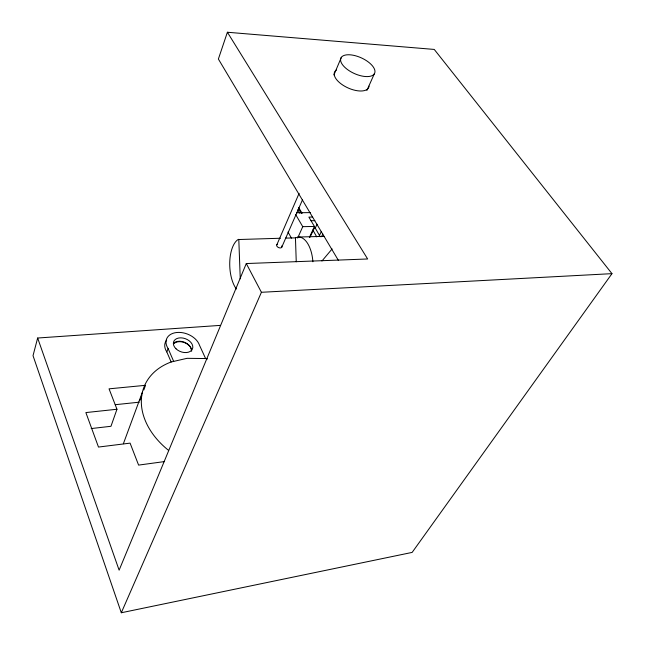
<?xml version="1.0" encoding="UTF-8"?>
<svg xmlns="http://www.w3.org/2000/svg" width="645" height="645" viewBox="0 0 645 645"><rect width="100%" height="100%" fill="white"/><g stroke="black" fill="none" stroke-linecap="round" stroke-linejoin="round"><path stroke-width="0.97" d="M220.485 325.37L37.644 338.02L33.024 355.685L121.308 612.75L412.139 552.41L611.976 273.649L434.254 49.431L227.395 32.25L218.381 59.042L338.311 260.241M143.787 389.999L145.52 385.315L109.045 388.838L116.963 409.253L110.972 426.289L91.179 428.562M123.38 443.72L142.424 392.128M139.973 400.311L141.707 395.627M171.175 362.047L166.805 351.928L168.095 348.518A17.625 12.078 20.7 0 1 176.69 332.506A17.625 12.078 20.7 0 1 199.474 345.204L205.602 358.539L207.521 358.918M227.395 32.25L367.642 258.976L246.293 263.547L119.123 570.164L37.644 338.02M333.933 74.901L341.374 57.3M276.842 244.786L299.111 193.347M121.308 612.75L261.41 292.29L246.293 263.547M281.696 247.333L302.561 199.66M297.659 238.053L302.747 226.669L295.652 214.519M366.908 90.405L374.302 73.869A18.487 8.57 24.4 0 0 353.645 55.325A18.487 8.57 24.4 0 0 345.373 67.83A18.487 8.57 24.4 0 0 374.302 73.869M309.415 237.441L314.429 226.443L308.891 217.107L312.68 217.051M310.148 237.013L314.276 227.983M315.002 228.693L317.058 224.202M319.275 235.901L321.355 231.41M321.557 236.731L322.814 234.038M321.944 261.007L332.111 248.938M280.543 238.247L238.053 239.545A27.566 12.852 87.5 0 0 229.757 261.999A27.566 12.852 87.5 0 0 236.376 289.025M285.509 238.126L295.45 237.876L298.143 237.021L324.177 236.384M168.506 450.323A73.643 53.317 23.3 0 1 171.223 361.966L187.026 358.33L205.602 358.539M164.443 461.586L138.602 465.101L130.088 443.131L98.483 447.058L85.874 412.574L116.963 409.253M115.27 404.697L139.28 402.182M261.41 292.29L611.976 273.649M302.747 226.669L314.429 226.443M310.954 220.727L314.825 220.663M296.603 212.761L310.358 212.608M298.627 207.416L302.118 213.35M298.466 208.27L301.465 213.358M297.797 209.81L299.788 213.197M314.438 226.645L320.226 236.763M312.881 230.088L316.727 236.844M287.993 232.039L291.451 238.11M168.095 348.518L173.674 361.402M238.795 239.287L240.263 278.834M295.45 237.876L296.248 261.797M281.647 245.987A2.757 1.653 23.8 0 1 280.519 247.922A2.757 1.653 23.8 0 1 277.092 246.455A2.757 1.653 23.8 0 1 277.64 244.27M369.037 86.116A18.721 8.877 24.4 0 1 346.825 87.373A18.721 8.877 24.4 0 1 336.384 70.063M173.9 343.551A10.046 6.91 20.7 0 1 185.034 342.826A10.046 6.91 20.7 0 1 191.654 351.227M298.143 237.021A26.743 13.65 87.8 0 1 312.881 261.765M166.805 351.928A17.568 12.086 20.7 0 1 166.668 340.06M173.594 343.221A10.038 6.91 20.7 0 1 184.647 342.31A10.038 6.91 20.7 0 1 191.468 350.638M175.996 348.776A10.07 6.902 20.7 0 0 192.404 349.034A10.07 6.902 20.7 0 0 180.866 337.843A10.07 6.902 20.7 0 0 175.996 348.776"/></g></svg>
